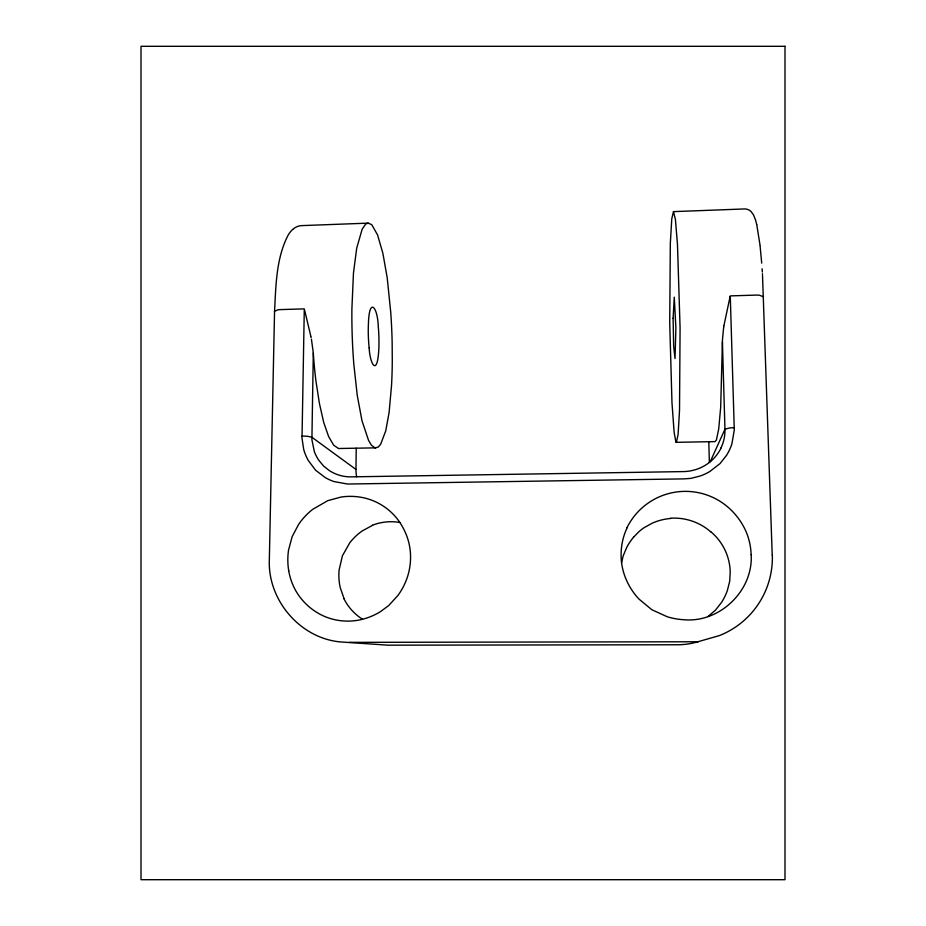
<?xml version="1.0" encoding="UTF-8"?>
<svg xmlns="http://www.w3.org/2000/svg" width="926" height="926" viewBox="0 0 926 926"><rect width="100%" height="100%" fill="white"/><g stroke="black" fill="none" stroke-linecap="round" stroke-linejoin="round"><path stroke-width="1.39" d="M723.634 327.538L722.477 339.437L720.694 407.081L718.715 428.981L716.365 440.128L715.011 441.621L675.934 442.327L674.128 432.338L671.975 402.683L669.718 322.804L670.331 243.168L671.778 218.791L673.468 211.626L675.424 219.543L677.473 244.395L680.078 327.781L679.522 410.276L678.087 434.56L676.362 442.327M772.33 555.091A83.722 83.722 0 0 1 719.386 635.583L695.241 642.528A73.49 73.49 0 0 1 677.276 644.762L388.237 645.179L343.627 642.146C301.749 640.283 267.394 600.928 269.339 559.454L274.559 311.205L278.263 309.77A19.874 19.874 0 0 1 280.647 309.597L304.295 308.879L302.015 438.241L303.693 449.411A49.877 49.877 0 0 0 308.277 460.465L315.592 470.211L325.292 477.619A49.784 49.784 0 0 0 334.078 481.589L347.563 484.032L683.932 478.892L690.912 478.383L700.496 475.906A55.12 55.12 0 0 0 709.825 471.519L720.092 463.532L726.505 455.384A52.215 52.215 0 0 0 731.899 443.913L734.283 429.895L730.267 295.892L755.801 295.105A22.467 22.467 0 0 1 759.401 295.209L763.499 296.841M356.232 448.207L355.978 469.551A34.482 34.482 0 0 0 356.475 475.802L356.66 476.786M311.425 339.194L313.312 352.91L311.9 439.688L314.342 451.656A41.242 41.242 0 0 0 318.938 460.454L323.649 466.102L329.274 470.547A38.846 38.846 0 0 0 351.209 476.855L683.388 471.589A43.29 43.29 0 0 0 691.363 470.721L694.35 470.003A42.075 42.075 0 0 0 721.146 447.837M274.547 311.368C275.925 285.764 276.052 258.389 288.148 235.111A24.886 24.886 0 0 1 292.651 229.463M723.657 327.353L723.854 326.068M723.912 325.709L730.024 296.887M621.612 562.649L623.129 556.04L626.752 547.335A56.393 56.393 0 0 1 633.511 537.265M730.07 296.714L729.943 297.234M710.23 461.704L724.989 429.155L729.41 428.009A41.033 41.033 0 0 1 732.605 427.719L734.225 427.673M633.511 537.265L638.581 532.01A50.039 50.039 0 0 1 644.276 527.565L652.622 522.993A56.891 56.891 0 0 1 670.644 518.467M292.859 229.347L294.225 228.259A15.499 15.499 0 0 1 295.533 227.426L296.656 226.847A13.196 13.196 0 0 1 301.656 225.62L368.212 223.131L371.766 224.694L377.576 234.961L382.866 253.238L387.195 277.719L390.749 312.386A630.039 630.039 0 0 1 392.161 342.909L392.277 360.897A489.657 489.657 0 0 1 391.524 385.563L389.105 412.498L385.737 430.868L380.655 444.26L378.283 447.026L375.042 447.883L371.442 445.232L368.571 440.452L361.973 420.705L357.251 395.367L353.859 364.636A617.26 617.26 0 0 1 351.892 309.087L353.466 273.066L356.707 248.145L362.159 229.208L365.631 224.034L368.212 223.131M707.996 616.508L715.416 610.188L721.528 602.421A56.173 56.173 0 0 0 727.35 590.557L729.734 581.123L730.22 571.712A54.252 54.252 0 0 0 711.226 532.091M372.588 525.308L362.367 530.841A56.127 56.127 0 0 0 349.634 543.006L342.4 555.832L339.078 570.184A55.965 55.965 0 0 0 340.282 587.79L344.125 598.786M673.468 211.626L744.365 208.952A8.924 8.924 0 0 1 747.722 209.473L748.497 209.785A9.202 9.202 0 0 1 749.331 210.225L749.967 210.642A9.897 9.897 0 0 1 751.136 211.637L753.567 214.994L755.523 219.948M302.05 436.1L304.341 436.1A45.374 45.374 0 0 1 307.501 436.308L311.761 437.165L355.85 469.355M375.875 447.848L338.476 448.508L333.673 445.198L328.626 436.551L323.764 422.592L319.458 403.667L315.998 381.373A447.698 447.698 0 0 1 313.625 357.656L313.312 352.91M349.415 642.355L698.227 641.764M755.558 220.052L756.727 224.451M304.585 310.036L310.847 336.312M756.75 224.59L759.991 244.927M310.974 336.925L311.113 337.62M288.727 570.752C290.44 580.961 294.711 590.742 301.263 598.775A61.66 61.66 0 0 0 316.727 612.352C330.05 620.686 346.775 623.175 362.008 619.39A63.917 63.917 0 0 0 380.54 611.588L388.7 605.546L397.856 595.534A66.174 66.174 0 0 0 407.255 577.511C411.815 563.922 411.746 548.724 406.514 535.332A65.237 65.237 0 0 0 401.398 524.915C392.867 510.527 377.901 500.26 361.453 497.355A62.146 62.146 0 0 0 340.976 497.065L327.746 500.677L312.826 509.265A65.873 65.873 0 0 0 298.623 524.382L292.153 536.629L288.565 550.009A65.352 65.352 0 0 0 288.727 570.752M760.061 245.61L761.704 263.146M369.15 347.91C369.96 364.045 377.206 377.183 378.78 349.993A106.941 106.941 0 0 0 378.965 343.268L378.977 341.659A163.277 163.277 0 0 0 378.283 326.774C377.681 306.691 369.185 296.563 368.421 323.672A158.902 158.902 0 0 0 369.185 347.91M762.11 268.772L762.214 270.415M762.26 271.225L762.318 272.047M762.422 273.691L762.468 274.524M762.515 275.358L772.215 555.102M722.419 342.007L724.954 429.282A40.05 40.05 0 0 1 721.041 447.779M708.807 441.737L709.374 462.433M751.171 554.697C753.359 590.591 719.745 623.001 683.944 619.737A69.311 69.311 0 0 1 667.241 616.762L651.846 609.736L638.859 598.972A68.35 68.35 0 0 1 629.02 585.359C623.754 575.729 620.767 564.767 621.126 553.771A62.123 62.123 0 0 1 627.145 527.739M626.995 527.658A65.202 65.202 0 0 1 732.003 510.932A68.918 68.918 0 0 1 744.527 528.352L745.245 529.799A63.419 63.419 0 0 1 751.125 554.697M372.53 525.181A51.856 51.856 0 0 1 399.777 522.449M362.494 619.239A51.613 51.613 0 0 1 343.997 598.856M670.621 518.213A55.606 55.606 0 0 1 711.133 532.184M673.109 318.301L673.665 346.359L675.031 358.559L675.887 327.897L674.267 297.177L673.109 318.301M784.993 46.3L141.007 46.3L141.007 879.7L784.993 879.7L784.993 46.3"/></g></svg>
